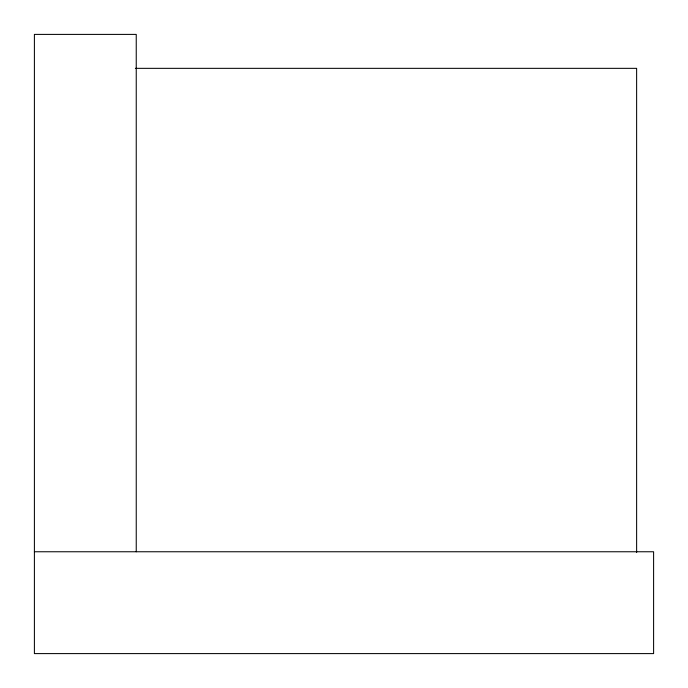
<?xml version="1.0" encoding="UTF-8"?>
<svg xmlns="http://www.w3.org/2000/svg" width="688" height="688" viewBox="0 0 688 688"><rect width="100%" height="100%" fill="white"/><g stroke="black" fill="none" stroke-linecap="round" stroke-linejoin="round"><path stroke-width="1.03" d="M135.373 68.344L636.624 68.344L636.624 552.43M34.4 551.759L653.6 551.759L653.6 653.6L34.4 653.6L34.4 34.4L136.241 34.4L136.241 551.759"/></g></svg>
